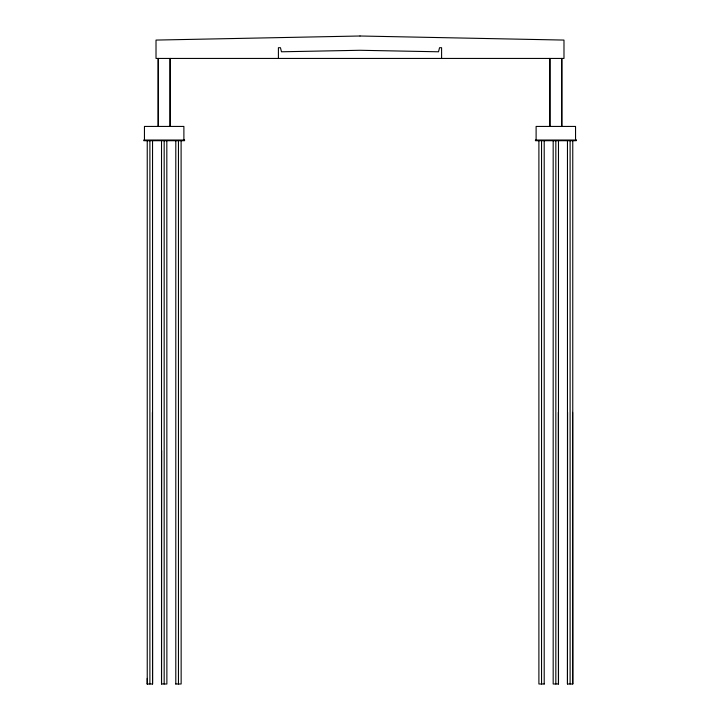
<?xml version="1.0" encoding="UTF-8"?>
<svg xmlns="http://www.w3.org/2000/svg" width="720" height="720" viewBox="0 0 720 720"><rect width="100%" height="100%" fill="white"/><g stroke="black" fill="none" stroke-linecap="round" stroke-linejoin="round"><path stroke-width="1.08" d="M147.24 140.715L147.24 684L147.24 678.384M147.186 684L152.595 684L152.541 140.715M161.523 140.715L161.523 684L161.64 450.522M175.797 140.715L175.797 684M538.893 140.715L538.893 684L544.248 684M544.203 684L544.203 140.715M553.176 140.715L553.176 684L558.531 684M567.459 140.715L567.459 684L572.814 684M567.459 684L567.594 412.353M161.469 684L166.878 684L166.824 140.715M175.752 684L181.152 684L181.107 140.715M572.76 140.715L572.76 684L572.616 412.353M558.477 140.715L558.477 684L558.342 412.353M152.406 412.353L152.541 684M575.55 140.031L575.55 126.432L536.112 126.432L536.112 140.031M570.105 140.715L570.105 684M561.951 58.437L561.951 126.432M561.609 58.437L561.609 126.432M555.831 140.715L555.831 684M550.044 58.437L550.044 126.432M549.711 58.437L549.711 126.432M541.548 140.715L541.548 684M441.594 58.437L441.594 47.709L439.551 47.709L438.516 51.786L360 50.283L281.484 51.786L280.449 47.709L278.406 47.709L278.406 58.437M183.888 140.031L183.888 126.432L144.45 126.432L144.45 140.031M178.452 140.715L178.452 684M170.289 58.437L170.289 126.432M169.956 58.437L169.956 126.432M164.169 140.715L164.169 684M158.391 58.437L158.391 126.432M158.049 58.437L158.049 126.432M149.895 140.715L149.895 684M360 36L156.015 40.077L156.015 58.437L563.985 58.437L563.985 40.077L360 36M184.572 140.031L143.775 140.031L143.775 140.715L184.572 140.715L184.572 140.031M576.225 140.031L535.428 140.031L535.428 140.715L576.225 140.715L576.225 140.031"/></g></svg>
